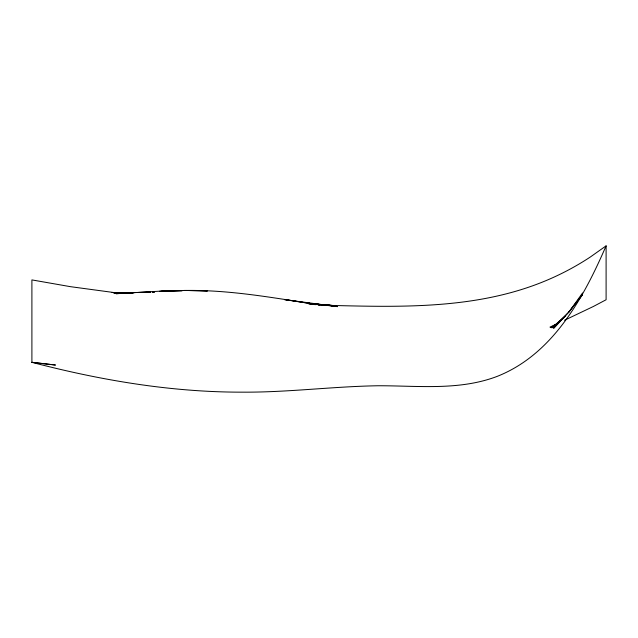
<?xml version="1.0" encoding="UTF-8"?>
<svg xmlns="http://www.w3.org/2000/svg" width="638" height="638" viewBox="0 0 638 638"><rect width="100%" height="100%" fill="white"/><g stroke="black" fill="none" stroke-linecap="round" stroke-linejoin="round"><path stroke-width="0.96" d="M327.804 305.339C399.548 307.117 474.018 309.398 541.901 282.299A270.448 270.448 0 0 0 590.333 257.01L606.1 245.845C583.531 298.018 552.699 354.584 496.858 376.508C458.881 390.839 417.746 385.647 378.127 385.759C333.044 386.453 288.193 392.418 243.07 392.155C171.686 392.354 100.804 380.328 31.9 362.328L31.9 279.907L70.443 286.669L118.405 293.145M582.518 293.025L569.136 311.751L553.664 328.49M568.649 312.261L582.207 295.067L569.136 311.751L552.994 327.86L565.276 316.225M565.228 316.065L551.99 327.677L557.596 323.689M557.676 323.37L551.32 327.717L556.184 324.774M555.722 324.694L550.65 327.605L554.98 325.332M549.98 327.111L557.684 323.474M564.526 320.244L593.404 306.463L606.1 299.756L606.1 245.845M159.811 291.183L182.101 290.705L159.811 291.183L116.14 293.695L134.076 292.722L114.784 293.177L132.544 293.113L113.428 292.77L121.244 293.177M161.486 291.175L185.658 290.45C228.213 289.851 270.249 297.204 312.134 303.808L284.532 299.613L337.478 306.623L309.031 303.313L336.074 306.096L309.454 303.552L334.671 305.73L313.864 304.198M137.154 292.507L150.656 292.132M152.586 292.076L154.516 292.029M135.615 292.523L150.496 292.132M152.482 292.076L154.468 292.029M183.88 290.434L207.462 290.92L185.658 290.45M318.21 305.1L320.132 305.147M322.046 305.195L325.882 305.291M313.218 304.501L316.161 304.645M318.123 304.749L320.093 304.844M322.054 304.948L331.872 305.442M112.073 292.467L122.488 293.137M308.864 303.816L311.791 304.015M313.744 304.151L333.275 305.514M308.904 303.832L310.889 303.975M31.9 362.328L55.498 365.04L31.9 362.312"/></g></svg>
